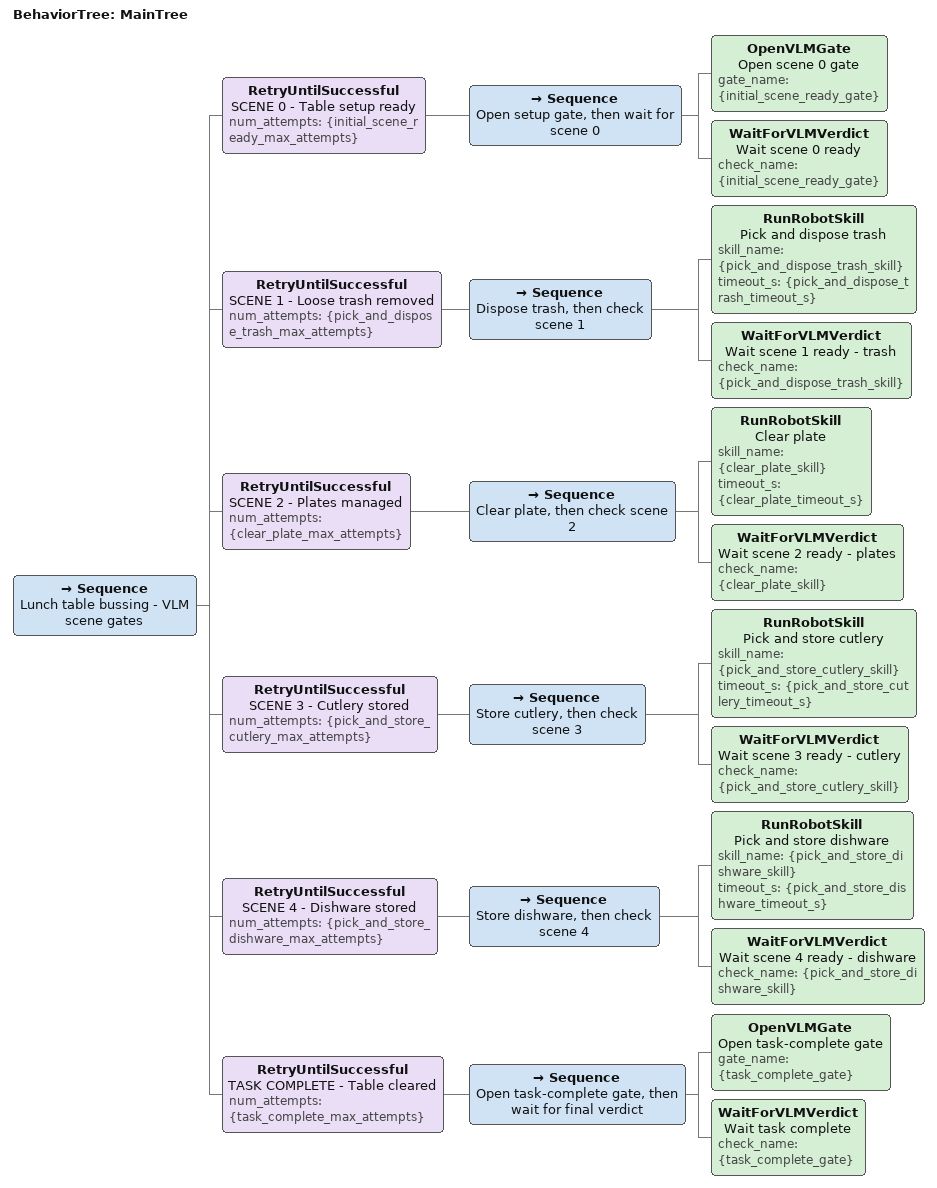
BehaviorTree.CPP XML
<root BTCPP_format="4" main_tree_to_execute="MainTree">
  <BehaviorTree ID="MainTree">
    <Sequence name="Lunch table bussing - VLM scene gates">
      <RetryUntilSuccessful name="SCENE 0 - Table setup ready" num_attempts="{initial_scene_ready_max_attempts}">
        <Sequence name="Open setup gate, then wait for scene 0">
          <OpenVLMGate name="Open scene 0 gate" gate_name="{initial_scene_ready_gate}"/>
          <WaitForVLMVerdict name="Wait scene 0 ready" check_name="{initial_scene_ready_gate}"/>
        </Sequence>
      </RetryUntilSuccessful>

      <RetryUntilSuccessful name="SCENE 1 - Loose trash removed" num_attempts="{pick_and_dispose_trash_max_attempts}">
        <Sequence name="Dispose trash, then check scene 1">
          <RunRobotSkill
            name="Pick and dispose trash"
            skill_name="{pick_and_dispose_trash_skill}"
            timeout_s="{pick_and_dispose_trash_timeout_s}"/>
          <WaitForVLMVerdict
            name="Wait scene 1 ready - trash"
            check_name="{pick_and_dispose_trash_skill}"/>
        </Sequence>
      </RetryUntilSuccessful>

      <RetryUntilSuccessful name="SCENE 2 - Plates managed" num_attempts="{clear_plate_max_attempts}">
        <Sequence name="Clear plate, then check scene 2">
          <RunRobotSkill
            name="Clear plate"
            skill_name="{clear_plate_skill}"
            timeout_s="{clear_plate_timeout_s}"/>
          <WaitForVLMVerdict
            name="Wait scene 2 ready - plates"
            check_name="{clear_plate_skill}"/>
        </Sequence>
      </RetryUntilSuccessful>

      <RetryUntilSuccessful name="SCENE 3 - Cutlery stored" num_attempts="{pick_and_store_cutlery_max_attempts}">
        <Sequence name="Store cutlery, then check scene 3">
          <RunRobotSkill
            name="Pick and store cutlery"
            skill_name="{pick_and_store_cutlery_skill}"
            timeout_s="{pick_and_store_cutlery_timeout_s}"/>
          <WaitForVLMVerdict
            name="Wait scene 3 ready - cutlery"
            check_name="{pick_and_store_cutlery_skill}"/>
        </Sequence>
      </RetryUntilSuccessful>

      <RetryUntilSuccessful name="SCENE 4 - Dishware stored" num_attempts="{pick_and_store_dishware_max_attempts}">
        <Sequence name="Store dishware, then check scene 4">
          <RunRobotSkill
            name="Pick and store dishware"
            skill_name="{pick_and_store_dishware_skill}"
            timeout_s="{pick_and_store_dishware_timeout_s}"/>
          <WaitForVLMVerdict
            name="Wait scene 4 ready - dishware"
            check_name="{pick_and_store_dishware_skill}"/>
        </Sequence>
      </RetryUntilSuccessful>

      <RetryUntilSuccessful name="TASK COMPLETE - Table cleared" num_attempts="{task_complete_max_attempts}">
        <Sequence name="Open task-complete gate, then wait for final verdict">
          <OpenVLMGate name="Open task-complete gate" gate_name="{task_complete_gate}"/>
          <WaitForVLMVerdict name="Wait task complete" check_name="{task_complete_gate}"/>
        </Sequence>
      </RetryUntilSuccessful>
    </Sequence>
  </BehaviorTree>

</root>
